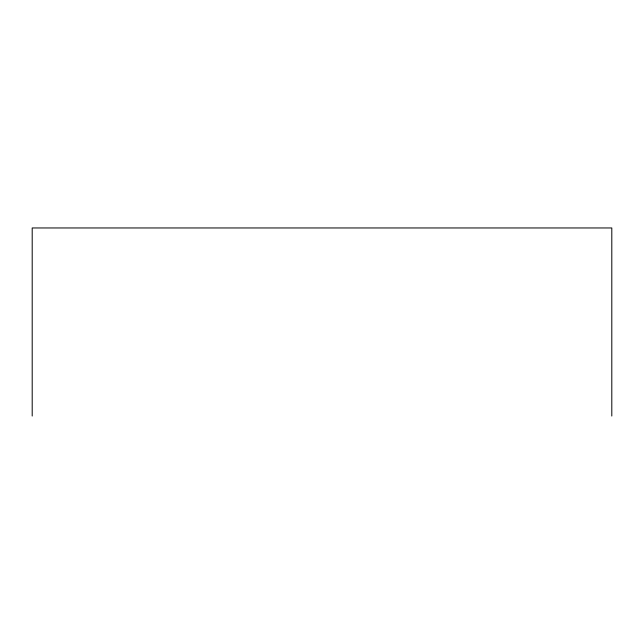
<?xml version="1.0" encoding="UTF-8"?>
<svg xmlns="http://www.w3.org/2000/svg" width="644" height="644" viewBox="0 0 644 644"><rect width="100%" height="100%" fill="white"/><g stroke="black" fill="none" stroke-linecap="round" stroke-linejoin="round"><path stroke-width="0.97" d="M611.8 416.04L611.8 227.96L32.2 227.96L32.2 416.04"/></g></svg>
